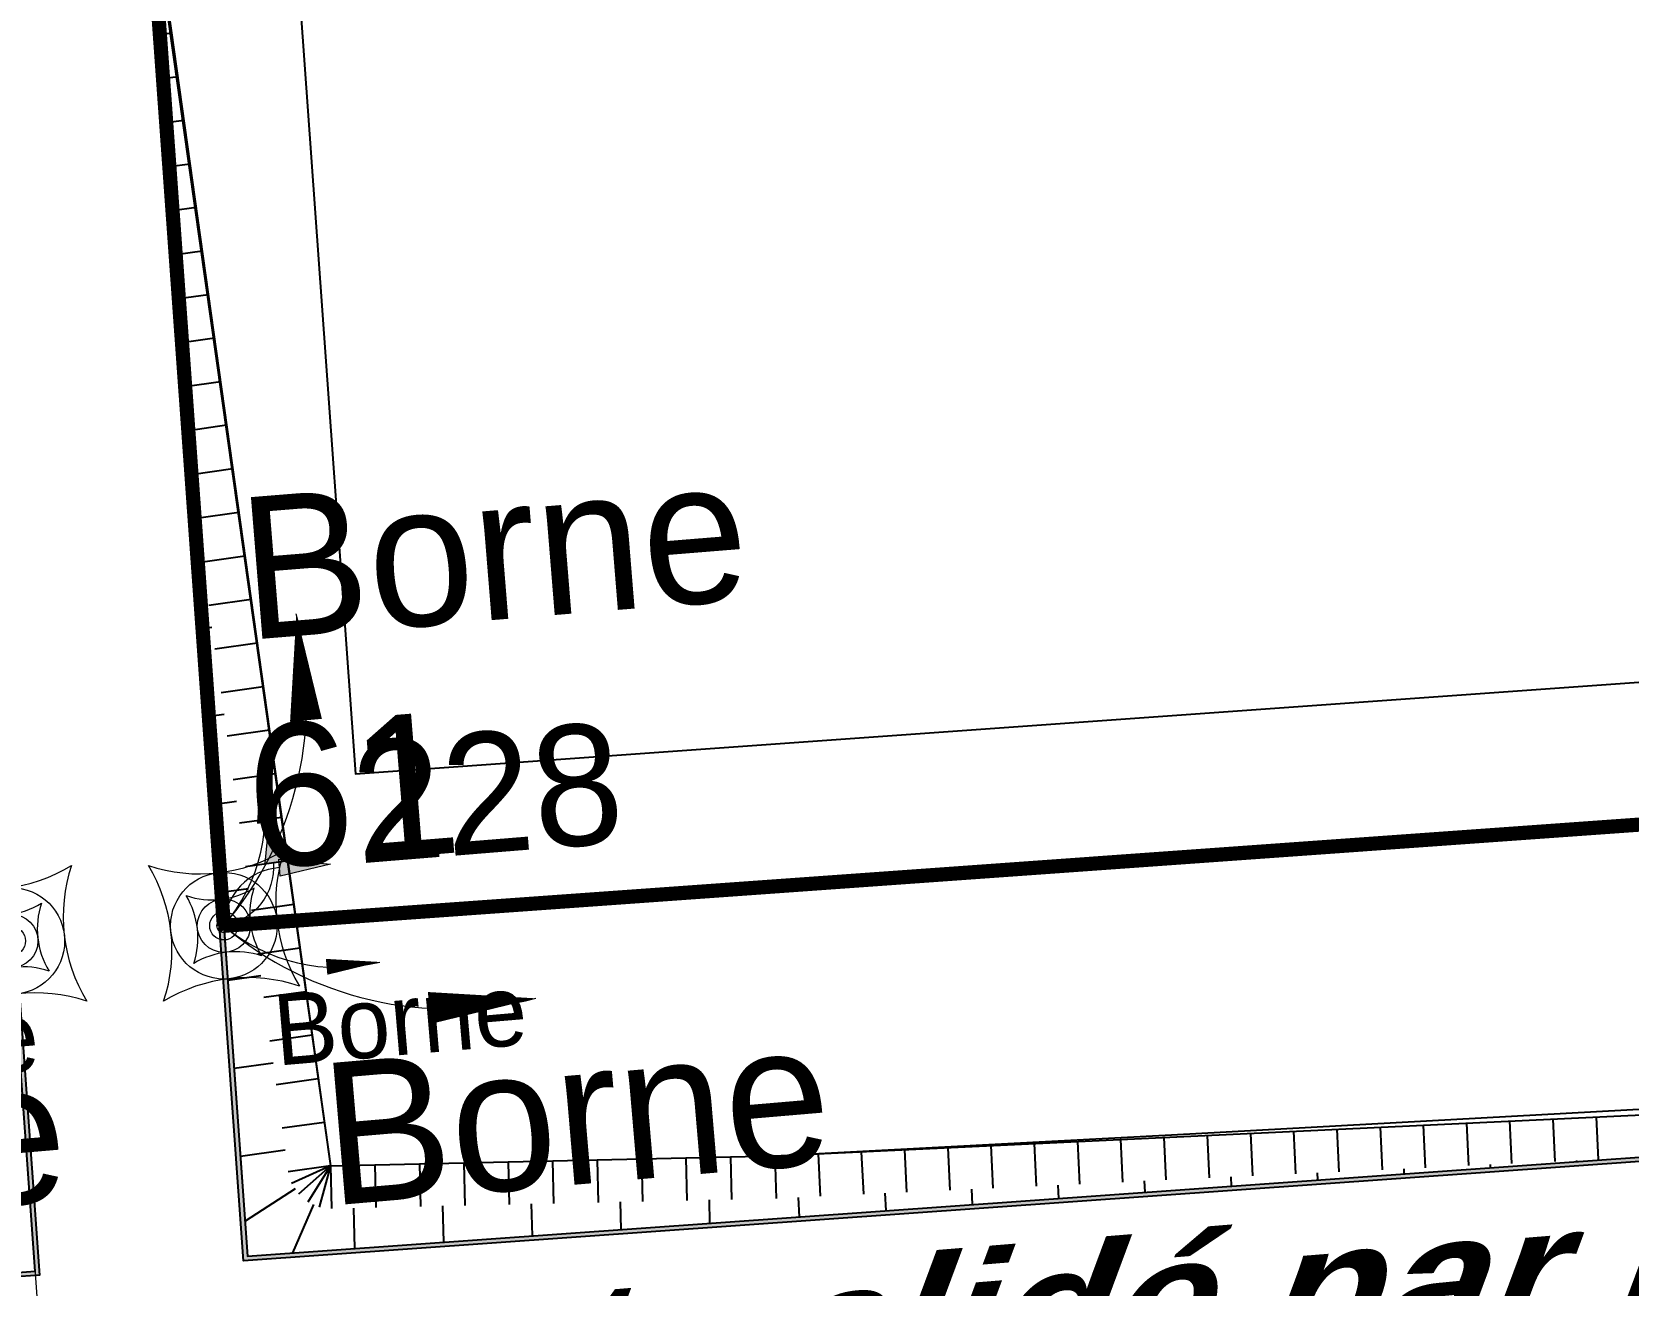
# Model space of a CAD drawing. Header units: metres. Extents: x 1851758 to 1852050, y 5187822 to 5188223.
# Drawn here: x 1851898.98 to 1851910.21, y 5187883.76 to 5187892.58 of the extents above; entities that cross this region are included whole.
import ezdxf
from ezdxf.enums import TextEntityAlignment as Align

# ---------------------------------------------------------------- set-up
doc = ezdxf.new("R2010")
doc.units = ezdxf.units.M
doc.header["$LTSCALE"] = 2.5
doc.header["$PDMODE"] = 35
doc.header["$PDSIZE"] = 0.03
doc.layers.get('0').update_dxf_attribs({"linetype": 'CONTINUOUS', "lineweight": 30})
for name, color, linetype, plot in [('N', 1, 'CONTINUOUS', False), ('PRO_PAR_CONT_DA', 40, 'CONTINUOUS', False), ('PRO_PAR_CONT_DA_D', 7, 'CONTINUOUS', False)]:
    doc.layers.add(name, color=color, linetype=linetype, plot=plot)
for name, color, linetype, lineweight in [('PAR_ALIGNT_TXT', 1, 'CONTINUOUS', 15), ('PRO_IMP_REP', 6, 'CONTINUOUS', 15), ('PRO_IMP_REP_VENTE', 6, 'CONTINUOUS', 15), ('PRO_PAR', 1, 'CONTINUOUS', 35), ('PRO_PAR_COT', 200, 'CONTINUOUS', 20), ('PRO_PAR_COT_DA', 150, 'CONTINUOUS', 20), ('PRO_PAR_COT_VENTE', 150, 'CONTINUOUS', 20), ('PRO_PAR_DA', 1, 'CONTINUOUS', 35), ('PRO_PAR_P', 7, 'CONTINUOUS', 70), ('PRO_PAR_P_DA', 7, 'CONTINUOUS', 70), ('PRO_PAR_SURF', 157, 'CONTINUOUS', 20), ('Z', 7, 'CONTINUOUS', 9)]:
    doc.layers.add(name, color=color, linetype=linetype, lineweight=lineweight)
for name, color, linetype in [('PFM_VRD ET 2D', 7, 'CONTINUOUS'), ('PRO_PAR_N', 6, 'CONTINUOUS'), ('PRO_PAR_N_DA', 6, 'CONTINUOUS'), ('PRO_VOI', 7, 'CONTINUOUS'), ('PRO_VOI_PLANCHETTES', 232, 'CONTINUOUS')]:
    doc.layers.add(name, color=color, linetype=linetype)
doc.styles.add('_ECRITURE', font='NEWSGOTN.TTF')
doc.styles.add('ARIAL_IT_B', font='arialbd.ttf', dxfattribs={"width": 1.1, "oblique": 25.02})
doc.styles.add('Ecriture', font='NEWSGOTN.TTF')
doc.styles.add('SIMPLEX', font='SIMPLEX.SHX', dxfattribs={"oblique": 27})
doc.styles.get("Standard").update_dxf_attribs({"font": 'arial.ttf'})

# ---------------------------------------------------------------- blocks, each defined once
blk = doc.blocks.new('fleche cote2')
blk.add_hatch(color=0).paths.add_polyline_path([(-0.524, 0.399), (-0.524, 0.55), (-0.975, 0.475)])
at = {"color": 0}
blk.add_lwpolyline([(-0.524, 0.399), (-0.524, 0.55), (-0.975, 0.475)], close=True, dxfattribs=at)
blk.add_lwpolyline([(-0.524, 0.475, -0.385882), (0, 0)], format="xyb", dxfattribs=at)
blk = doc.blocks.new('fleche cote')
blk.add_hatch(color=0).paths.add_polyline_path([(-0.524, -0.399), (-0.524, -0.55), (-0.975, -0.475)])
at = {"color": 0}
blk.add_lwpolyline([(-0.524, -0.475, 0.385882), (0, 0)], format="xyb", dxfattribs=at)
blk.add_lwpolyline([(-0.524, -0.399), (-0.524, -0.55), (-0.975, -0.475)], close=True, dxfattribs=at)
blk = doc.blocks.new('TCPOINT')
blk.add_point((0, 0))
at = {"layer": 'N'}
blk.add_attdef('MAT', (0.2, 0.2), '', height=0.34, dxfattribs=at)
at = {"layer": 'Z', "style": 'SIMPLEX'}
blk.add_attdef('ALT', (0.2, -0.54), '', height=0.34, dxfattribs=at)
blk = doc.blocks.new('BORNE IMP')
at = {"layer": 'PRO_IMP_REP'}
for radius in [0.375, 0.1]:
    blk.add_circle((0, 0), radius, dxfattribs=at)
for centre, start, end in [((-0.047, 1.518), 246.9187, 296.6535), ((-1.518, -0.047), 336.9187, 26.6535), ((1.518, 0.047), 156.9187, 206.6535), ((0.047, -1.518), 66.9187, 116.6535)]:
    blk.add_arc(centre, 1.144, start, end, dxfattribs=at)
blk = doc.blocks.new('PAR REP VENTE')
at = {"layer": 'PRO_IMP_REP_VENTE'}
for radius in [0.375, 0.1]:
    blk.add_circle((0, 0), radius, dxfattribs=at)
for centre, start, end in [((-0.17, 1.509), 251.5595, 301.2943), ((1.509, 0.17), 161.5595, 211.2943), ((-1.509, -0.17), 341.5595, 31.2943), ((0.17, -1.509), 71.5595, 121.2943)]:
    blk.add_arc(centre, 1.144, start, end, dxfattribs=at)
blk = doc.blocks.new('PRO_PAR_COT_01B')
at = {"layer": 'PRO_PAR_COT_DA'}
blk.add_lwpolyline([(-2.153, 0.666, 0, 0.225, 0), (-1.401, 0.68, 0.225, 0.225, 0)], format="xyseb", dxfattribs=at)
blk.add_arc((-1.72, -1.75), 2.454, 45.4926, 100.1545, dxfattribs=at)

msp = doc.modelspace()

# ---------------------------------------------------------------- hatches: boundary and pattern name
at = {"layer": 'PRO_VOI_PLANCHETTES'}
h = msp.add_hatch(color=256, dxfattribs=at)
h.dxf.hatch_style = 1
h.paths.add_polyline_path([(1851899.136, 5187902.863), (1851900.494, 5187883.965), (1851977.187, 5187889.419), (1851978.221, 5187892.236), (1851977.132, 5187910.471), (1851977.162, 5187910.473), (1851978.251, 5187892.231), (1851977.209, 5187889.391), (1851900.466, 5187883.933), (1851899.106, 5187902.861)])
h = msp.add_hatch(color=256, dxfattribs=at)
h.dxf.hatch_style = 1
edge = h.paths.add_edge_path()
edge.add_arc((1851926.425, 5187498.208), 386.625, 94.06801, 99.38065, ccw=False)
edge.add_line((1851898.998, 5187883.859), (1851897.64, 5187902.755))
edge.add_line((1851897.64, 5187902.755), (1851897.67, 5187902.758))
edge.add_line((1851897.67, 5187902.758), (1851899.03, 5187883.831))
edge.add_line((1851899.03, 5187883.831), (1851899.001, 5187883.829))
edge.add_arc((1851926.425, 5187498.208), 386.595, 94.06785, 99.38086)
edge.add_line((1851863.412, 5187879.633), (1851863.408, 5187879.663))

# ---------------------------------------------------------------- linework, layer by layer
at = {"layer": 'PFM_VRD ET 2D', "flags": 128}
msp.add_lwpolyline([(1851938.817, 5187906.989), (1851932.257, 5187906.617), (1851924.76, 5187906.295), (1851916.449, 5187905.748), (1851909.004, 5187905.053), (1851900.823, 5187904.51), (1851899.466, 5187904.467), (1851899.508, 5187902.89), (1851899.399, 5187902.635), (1851899.377, 5187902.626), (1851899.486, 5187902.532), (1851899.647, 5187896.387), (1851899.719, 5187894.33), (1851899.775, 5187893.796), (1851901.077, 5187884.6), (1851904.205, 5187884.671), (1851906.996, 5187884.818), (1851919.346, 5187885.497), (1851921.271, 5187885.509), (1851922.767, 5187885.519), (1851936.133, 5187887.535)], dxfattribs=at)
at = {"layer": 'PRO_PAR', "const_width": 0.1, "flags": 128}
for points in [[(1851898.993, 5187904.858), (1851900.327, 5187886.29)], [(1851900.327, 5187886.29), (1851978.077, 5187891.845)]]:
    msp.add_lwpolyline(points, dxfattribs=at)
at = {"layer": 'PRO_PAR_CONT_DA', "flags": 128}
msp.add_lwpolyline([(1851978.077, 5187891.845), (1851978.221, 5187892.236), (1851977.132, 5187910.471), (1851898.993, 5187904.858), (1851900.327, 5187886.29)], close=True, dxfattribs=at)
at = {"layer": 'PRO_PAR_CONT_DA_D', "flags": 128}
msp.add_lwpolyline([(1851977.187, 5187892.783), (1851976.194, 5187909.401), (1851900.062, 5187903.932), (1851901.253, 5187887.359)], close=True, dxfattribs=at)
at = {"layer": 'PRO_PAR_COT_VENTE'}
for points in [[(1851900.582, 5187887.388, 0, 0.112, 0), (1851900.616, 5187887.013, 0.112, 0.112, 0)], [(1851901.424, 5187886.035, 0, 0.112, 0), (1851901.05, 5187886.001, 0.112, 0.112, 0)]]:
    msp.add_lwpolyline(points, format="xyseb", dxfattribs=at)
for centre, start, end in [((1851899.392, 5187887.085), 319.6016, 14.2634), ((1851901.123, 5187887.224), 229.579, 284.2408)]:
    msp.add_arc(centre, 1.227, start, end, dxfattribs=at)
at = {"layer": 'PRO_PAR_DA', "flags": 128}
for points in [[(1851898.993, 5187904.858), (1851900.327, 5187886.29)], [(1851900.327, 5187886.29), (1851978.077, 5187891.845)]]:
    msp.add_lwpolyline(points, dxfattribs=at)
at = {"layer": 'PRO_PAR_SURF', "flags": 128}
for points in [[(1851979.459, 5187919.524), (1851978.181, 5187918.066), (1851896.96, 5187912.231), (1851896.78, 5187914.725), (1851884.811, 5187913.865), (1851885.671, 5187901.896), (1851897.64, 5187902.755), (1851899.225, 5187880.697), (1851981.487, 5187886.528)], [(1851898.993, 5187904.858), (1851977.132, 5187910.471), (1851978.221, 5187892.236), (1851977.187, 5187889.419), (1851900.494, 5187883.965)], [(1851977.132, 5187910.471), (1851898.993, 5187904.858), (1851900.494, 5187883.965), (1851977.187, 5187889.419), (1851978.221, 5187892.236)], [(1851977.132, 5187910.471), (1851978.221, 5187892.236), (1851978.077, 5187891.845), (1851900.327, 5187886.29), (1851898.993, 5187904.858)]]:
    msp.add_lwpolyline(points, close=True, dxfattribs=at)
at = {"layer": 'PRO_VOI', "color": 32}
for p, q in [((1851899.96, 5187892.571, 297.549), (1851899.877, 5187892.559, 297.549)), ((1851900.003, 5187892.264, 297.549), (1851899.899, 5187892.25, 297.549)), ((1851900.046, 5187891.958, 297.549), (1851899.921, 5187891.94, 297.549)), ((1851900.089, 5187891.651, 297.549), (1851899.943, 5187891.631, 297.549)), ((1851900.132, 5187891.345, 297.549), (1851899.966, 5187891.321, 297.549)), ((1851900.175, 5187891.038, 297.549), (1851899.988, 5187891.012, 297.549)), ((1851900.217, 5187890.731, 297.549), (1851900.01, 5187890.702, 297.549)), ((1851900.26, 5187890.425, 297.549), (1851900.032, 5187890.393, 297.549)), ((1851900.303, 5187890.118, 297.549), (1851900.054, 5187890.083, 297.549)), ((1851900.346, 5187889.812, 297.549), (1851900.077, 5187889.774, 297.549)), ((1851900.389, 5187889.505, 297.549), (1851900.099, 5187889.464, 297.549)), ((1851900.432, 5187889.198, 297.549), (1851900.135, 5187889.157, 297.549)), ((1851900.157, 5187889.004, 297.549), (1851900.132, 5187889, 297.549)), ((1851900.475, 5187888.892, 297.549), (1851900.178, 5187888.85, 297.549)), ((1851900.518, 5187888.585, 297.549), (1851900.221, 5187888.544, 297.549)), ((1851900.243, 5187888.39, 297.549), (1851900.177, 5187888.381, 297.549)), ((1851900.561, 5187888.279, 297.549), (1851900.264, 5187888.237, 297.549)), ((1851900.604, 5187887.972, 297.549), (1851900.307, 5187887.93, 297.549)), ((1851900.329, 5187887.777, 297.549), (1851900.221, 5187887.762, 297.549)), ((1851900.647, 5187887.666, 297.549), (1851900.35, 5187887.624, 297.549)), ((1851900.69, 5187887.359, 297.549), (1851900.393, 5187887.317, 297.549)), ((1851900.415, 5187887.164, 297.549), (1851900.266, 5187887.143, 297.549)), ((1851900.733, 5187887.052, 297.549), (1851900.436, 5187887.011, 297.549)), ((1851900.776, 5187886.746, 297.549), (1851900.479, 5187886.704, 297.549)), ((1851900.501, 5187886.551, 297.549), (1851900.31, 5187886.524, 297.549)), ((1851900.819, 5187886.439, 297.549), (1851900.522, 5187886.398, 297.549)), ((1851900.862, 5187886.133, 297.549), (1851900.565, 5187886.091, 297.549)), ((1851900.587, 5187885.938, 297.549), (1851900.355, 5187885.905, 297.549)), ((1851900.905, 5187885.826, 297.549), (1851900.608, 5187885.784, 297.549)), ((1851900.948, 5187885.519, 297.549), (1851900.651, 5187885.478, 297.549)), ((1851900.673, 5187885.324, 297.549), (1851900.399, 5187885.286, 297.549)), ((1851900.991, 5187885.213, 297.549), (1851900.694, 5187885.171, 297.549)), ((1851901.034, 5187884.906, 297.549), (1851900.737, 5187884.865, 297.549)), ((1851907.856, 5187884.844, 297.549), (1851907.87, 5187884.544, 297.549)), ((1851908.16, 5187884.858, 297.549), (1851908.174, 5187884.558, 297.549)), ((1851908.465, 5187884.872, 297.549), (1851908.479, 5187884.573, 297.549)), ((1851908.769, 5187884.887, 297.549), (1851908.783, 5187884.587, 297.549)), ((1851909.073, 5187884.901, 297.549), (1851909.087, 5187884.602, 297.549)), ((1851909.377, 5187884.916, 297.549), (1851909.391, 5187884.616, 297.549)), ((1851909.682, 5187884.93, 297.549), (1851909.696, 5187884.63, 297.549)), ((1851909.986, 5187884.944, 297.549), (1851910, 5187884.645, 297.549)), ((1851905.422, 5187884.728, 297.549), (1851905.436, 5187884.429, 297.549)), ((1851905.726, 5187884.743, 297.549), (1851905.74, 5187884.443, 297.549)), ((1851906.03, 5187884.757, 297.549), (1851906.045, 5187884.458, 297.549)), ((1851906.335, 5187884.772, 297.549), (1851906.349, 5187884.472, 297.549)), ((1851906.639, 5187884.786, 297.549), (1851906.653, 5187884.486, 297.549)), ((1851906.943, 5187884.8, 297.549), (1851906.957, 5187884.501, 297.549)), ((1851907.247, 5187884.815, 297.549), (1851907.262, 5187884.515, 297.549)), ((1851907.552, 5187884.829, 297.549), (1851907.566, 5187884.53, 297.549)), ((1851900.759, 5187884.711, 297.549), (1851900.444, 5187884.667, 297.549)), ((1851901.703, 5187884.614, 297.549), (1851901.71, 5187884.314, 297.549)), ((1851902.015, 5187884.621, 297.549), (1851902.022, 5187884.321, 297.549)), ((1851902.328, 5187884.628, 297.549), (1851902.335, 5187884.328, 297.549)), ((1851902.641, 5187884.635, 297.549), (1851902.648, 5187884.335, 297.549)), ((1851902.954, 5187884.642, 297.549), (1851902.961, 5187884.342, 297.549)), ((1851903.267, 5187884.649, 297.549), (1851903.273, 5187884.35, 297.549)), ((1851903.579, 5187884.657, 297.549), (1851903.586, 5187884.357, 297.549)), ((1851903.892, 5187884.664, 297.549), (1851903.899, 5187884.364, 297.549)), ((1851904.205, 5187884.671, 297.549), (1851904.215, 5187884.371, 297.549)), ((1851904.509, 5187884.685, 297.549), (1851904.523, 5187884.386, 297.549)), ((1851904.813, 5187884.7, 297.549), (1851904.828, 5187884.4, 297.549)), ((1851905.118, 5187884.714, 297.549), (1851905.132, 5187884.414, 297.549)), ((1851909.848, 5187884.638, 297.549), (1851909.848, 5187884.63, 297.549)), ((1851901.077, 5187884.6, 297.549), (1851900.78, 5187884.558, 297.549)), ((1851901.077, 5187884.6, 297.549), (1851900.804, 5187884.475, 297.549)), ((1851901.077, 5187884.6, 297.549), (1851900.852, 5187884.402, 297.549)), ((1851901.077, 5187884.6, 297.549), (1851900.918, 5187884.345, 297.549)), ((1851901.077, 5187884.6, 297.549), (1851900.998, 5187884.31, 297.549)), ((1851901.077, 5187884.6, 297.549), (1851901.084, 5187884.3, 297.549)), ((1851901.39, 5187884.607, 297.549), (1851901.397, 5187884.307, 297.549)), ((1851907.414, 5187884.522, 297.549), (1851907.417, 5187884.458, 297.549)), ((1851908.022, 5187884.551, 297.549), (1851908.025, 5187884.501, 297.549)), ((1851908.631, 5187884.58, 297.549), (1851908.633, 5187884.544, 297.549)), ((1851909.239, 5187884.609, 297.549), (1851909.24, 5187884.587, 297.549)), ((1851900.828, 5187884.438, 297.549), (1851900.476, 5187884.21, 297.549)), ((1851904.98, 5187884.407, 297.549), (1851904.986, 5187884.285, 297.549)), ((1851905.588, 5187884.436, 297.549), (1851905.593, 5187884.328, 297.549)), ((1851906.197, 5187884.465, 297.549), (1851906.201, 5187884.371, 297.549)), ((1851906.805, 5187884.494, 297.549), (1851906.809, 5187884.414, 297.549)), ((1851900.958, 5187884.328, 297.549), (1851900.809, 5187883.988, 297.549)), ((1851901.24, 5187884.303, 297.549), (1851901.247, 5187884.019, 297.549)), ((1851901.866, 5187884.318, 297.549), (1851901.872, 5187884.063, 297.549)), ((1851902.491, 5187884.332, 297.549), (1851902.497, 5187884.108, 297.549)), ((1851903.117, 5187884.346, 297.549), (1851903.121, 5187884.152, 297.549)), ((1851903.743, 5187884.36, 297.549), (1851903.746, 5187884.196, 297.549)), ((1851904.369, 5187884.378, 297.549), (1851904.375, 5187884.241, 297.549))]:
    msp.add_line(p, q, dxfattribs=at)
at = {"layer": 'PRO_VOI', "color": 34, "elevation": 297.549, "flags": 128}
msp.add_lwpolyline([(1851899.788, 5187893.797), (1851901.077, 5187884.6), (1851904.205, 5187884.671), (1851922.765, 5187885.549)], dxfattribs=at)
at = {"layer": 'PRO_VOI', "flags": 128}
msp.add_lwpolyline([(1851900.327, 5187886.29), (1851900.494, 5187883.965), (1851977.187, 5187889.419), (1851978.077, 5187891.845)], dxfattribs=at)
at = {"layer": 'PRO_VOI_PLANCHETTES', "flags": 128}
msp.add_lwpolyline([(1851899.136, 5187902.863), (1851900.494, 5187883.965), (1851977.187, 5187889.419), (1851978.221, 5187892.236), (1851977.132, 5187910.471), (1851977.162, 5187910.473), (1851978.251, 5187892.231), (1851977.209, 5187889.391), (1851900.466, 5187883.933), (1851899.106, 5187902.861)], close=True, dxfattribs=at)
msp.add_lwpolyline([(1851863.408, 5187879.663, -0.023185), (1851898.998, 5187883.859), (1851897.64, 5187902.755), (1851897.67, 5187902.758), (1851899.03, 5187883.831), (1851899.001, 5187883.829, 0.023187), (1851863.412, 5187879.633)], format="xyb", close=True, dxfattribs=at)

# ---------------------------------------------------------------- block references
at = {"layer": 'PRO_IMP_REP', "rotation": 4.640794973642308}
for p in [(1851900.327, 5187886.29), (1851898.831, 5187886.183)]:
    msp.add_blockref('BORNE IMP', p, dxfattribs=at)
at = {"layer": 'PRO_IMP_REP_VENTE', "xscale": 0.5, "yscale": 0.5, "zscale": 0.5}
for p in [(1851900.327, 5187886.29), (1851898.831, 5187886.183)]:
    msp.add_blockref('PAR REP VENTE', p, dxfattribs=at)
at = {"layer": 'PRO_PAR_COT', "xscale": 0.8, "yscale": 0.8, "zscale": 0.8}
for name, rotation in [('fleche cote2', 274.1089314862419), ('fleche cote', 184.0863121876266)]:
    msp.add_blockref(name, (1851900.327, 5187886.29), dxfattribs=dict(at, rotation=rotation))
at = {"layer": 'PRO_PAR_COT_DA'}
for rotation in [274.1089314838275, 184.0863121859348]:
    msp.add_blockref('PRO_PAR_COT_01B', (1851900.327, 5187886.29), dxfattribs=dict(at, rotation=rotation))
at = {"layer": 'PRO_PAR_P'}
ref = msp.add_blockref('TCPOINT', (1851900.327, 5187886.29), dxfattribs=dict(at, rotation=89.95836008128018))
ref.add_attrib('MAT', '61', (1851900.531, 5187886.689), dxfattribs={"layer": 'PRO_PAR_N', "lineweight": -2, "height": 1, "rotation": 4.6408, "style": 'Ecriture'})
at = {"layer": 'PRO_PAR_P_DA'}
ref = msp.add_blockref('TCPOINT', (1851900.327, 5187886.29), dxfattribs=dict(at, xscale=2.5, yscale=2.5, zscale=2.5))
ref.add_attrib('MAT', '228', (1851901.271, 5187886.728), dxfattribs={"layer": 'PRO_PAR_N_DA', "height": 0.85, "rotation": 4.6408, "style": '_ECRITURE'})

# ---------------------------------------------------------------- texts
at = {"layer": 'PAR_ALIGNT_TXT', "style": 'ARIAL_IT_B', "oblique": 25.02, "width": 1.1}
msp.add_text('Alignement validé par la mairie de TRAMOYES le 07/04/2016', height=0.875, rotation=4.6408, dxfattribs=at).set_placement((1851914.814, 5187884.185), align=Align.MIDDLE)
at = {"layer": 'PRO_IMP_REP', "style": '_ECRITURE'}
for p in [(1851901.073, 5187884.32), (1851895.697, 5187884.059)]:
    msp.add_text('Borne ', height=1, rotation=4.8887, dxfattribs=at).set_placement(p)
at = {"layer": 'PRO_IMP_REP_VENTE', "style": '_ECRITURE'}
for p in [(1851900.7, 5187885.305), (1851897.264, 5187885.121)]:
    msp.add_text('Borne ', height=0.5, rotation=4.8887, dxfattribs=at).set_placement(p)
at = {"layer": 'PRO_PAR_N', "style": '_ECRITURE'}
msp.add_text('Borne', height=1, rotation=4.6408, dxfattribs=at).set_placement((1851900.489, 5187888.301))

doc.saveas('drawing.dxf')
